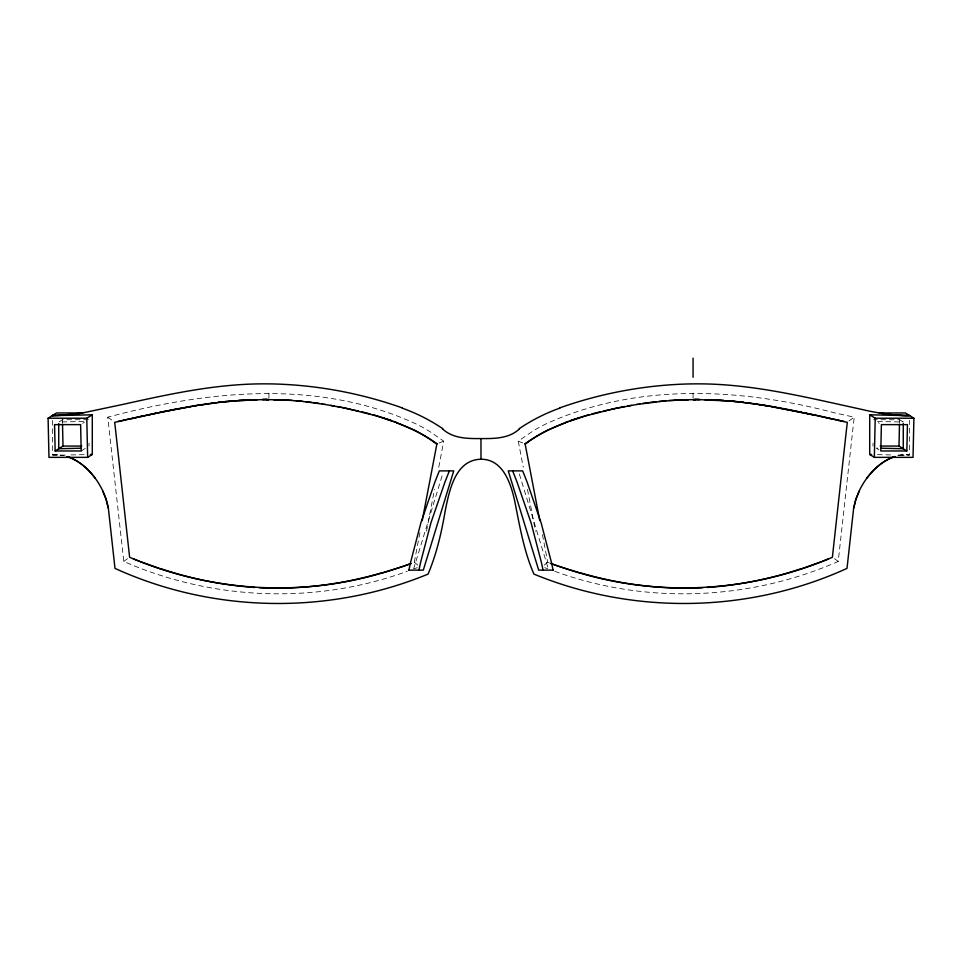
<?xml version="1.0" encoding="UTF-8"?>
<svg xmlns="http://www.w3.org/2000/svg" width="962" height="962" viewBox="0 0 962 962"><rect width="100%" height="100%" fill="white"/><g stroke="black" fill="none" stroke-linecap="round" stroke-linejoin="round"><path stroke-width="0.72" stroke-dasharray="4.81 3.61" d="M872.955 446.067L873.015 443.145M899.518 422.655L899.578 419.721L873.532 419.721M554.701 571.272C646.043 604.737 749.326 600.504 838.215 561.459L853.474 423.677M853.522 423.28L854.232 417.183L834.595 412.842C740.103 387.902 636.147 382.539 545.406 424.182A156.337 156.337 0 0 0 532.768 431.144L518.277 441.173L523.244 467.207M419.937 532.635L414.261 562.361L412.53 562.998M426.527 531.204L434.523 489.357M438.756 467.207L443.722 441.173L429.22 431.156A156.337 156.337 0 0 0 416.582 424.194C319.336 378.908 208.297 390.295 107.768 417.183L123.785 561.459C212.674 600.504 315.957 604.737 407.299 571.272M413.564 569.095L442.676 473.953M544.143 565.175L547.703 562.145M123.785 561.459L127.477 558.669M849.001 420.911L854.232 417.183M88.468 419.721L62.422 419.721L58.73 422.017L85.738 421.428L82.66 423.352M81.193 450.974L85.738 448.136L84.055 448.172M438.9 443.097L443.722 441.173M414.297 568.758L417.267 567.664M897.835 455.76L900.697 455.146A15.164 1.732 1.3 0 1 903.258 454.858L904.929 454.773A5.832 0.661 1.3 0 1 907.419 454.773L909.595 454.858L909.595 420.394M899.47 455.639L909.595 454.858L896.824 455.062M898.797 455.483L903.294 454.858A43.711 43.711 0 0 1 907.623 454.785L909.21 454.834M52.405 420.394L52.405 454.858L54.581 454.773A5.832 0.661 -1.3 0 1 57.071 454.773L64.165 455.76M65.175 455.062L61.303 455.146A15.164 1.732 -1.3 0 0 58.742 454.858L52.79 454.834M52.405 454.858L63.203 455.483M52.946 454.834L54.377 454.773A43.711 43.711 0 0 1 58.706 454.846L62.53 455.639M70.984 454.942L84.548 454.641M877.945 448.172L876.262 448.136L880.807 450.974M877.452 454.641L891.016 454.942M544.732 567.664L547.703 568.758M549.47 562.998L547.739 562.361L542.063 532.635M518.277 441.173L523.1 443.097M899.578 419.721L903.27 422.017L876.262 421.428L879.34 423.352M107.768 417.183L112.999 420.911M834.523 558.669L838.215 561.459M414.297 562.145L417.857 565.175M519.324 473.953L548.436 569.095M527.477 489.357L535.473 531.204M88.985 443.145L89.045 446.067M62.422 419.721L62.482 422.655M693.061 393.097L693.061 399.458M268.939 393.097L268.939 399.458"/><path stroke-width="1.44" d="M874.35 457.359L875.216 418.229L869.708 414.802L869.708 454.461L874.35 457.359L913.034 457.359L913.9 418.229L905.458 412.963L879.328 412.963L882.298 413.456M906.853 450.974L880.807 450.974L881.384 424.627L907.443 424.627L906.853 450.974L899.001 446.067L899.482 424.11M846.524 429.148L832.37 557.323L822.57 561.255M894.383 456.673C883.573 460.389 874.614 468.109 867.7 477.032A77.645 77.645 0 0 0 859.391 490.572L855.831 499.386L853.643 508.237L847.005 568.386C748.977 613.155 633.549 615.127 533.934 574.098C523.845 551.07 519.696 525.901 514.754 501.25C510.99 483.561 503.006 459.175 481.06 459.223C455.339 459.776 449.47 490.127 445.334 510.149C441.666 531.998 436.652 553.787 428.066 574.098C328.451 615.127 213.023 613.155 114.995 568.386L108.357 508.237L106.169 499.386L102.609 490.572A77.633 77.633 0 0 0 94.3 477.032C87.386 468.109 78.427 460.389 67.617 456.673M846.584 428.595L847.318 422.366L837.229 420.141M422.246 520.514L422.715 518.061M422.955 516.822L436.832 444.216L433.333 441.69M853.643 508.237L855.952 499.05L859.186 491.053M866.93 478.054C874.085 468.554 883.489 460.149 895.009 456.529M519.468 428.896C509.247 438.516 494.612 438.684 481.469 438.564M528.667 441.69L525.168 444.216L539.045 516.822M529.365 441.041L524.735 443.759M529.593 440.873L532.19 439.093M532.671 438.768L535.088 437.217M52.405 415.68L92.292 414.802L92.292 454.461L87.65 457.359L48.966 457.359L48.1 418.229L56.542 412.963L82.672 412.963L79.702 413.456M48.1 418.229L86.784 418.229L92.292 414.802M55.147 450.974L81.193 450.974L80.616 424.627L54.557 424.627L55.147 450.974L62.999 446.067L81.806 446.067M535.581 436.904L536.062 436.604A149.831 149.831 0 0 1 548.184 429.918L568.386 421.32M437.265 443.759L432.635 441.041M828.811 558.778C749.614 591.931 659.235 597.318 577.02 572.137A417.905 417.905 0 0 1 551.19 563.624L550.697 563.443M821.524 561.664L801.526 568.795M559.752 407.888C600.769 393.326 644.203 385.185 687.734 383.97A388.395 388.395 0 0 1 695.947 383.862C743.446 383.525 790.151 393.566 836.291 403.787L863.503 409.812C877.404 413.131 897.51 416.017 908.705 415.488M565.355 422.631L586.76 415.56L610.148 409.704M411.303 563.443L404.148 566.005M570.153 420.683L572.222 419.961M403.042 566.377L381.83 573.051M572.907 419.721L574.987 419.011M577.104 418.326L581.373 416.979M582.431 416.654L589.129 414.706M591.955 413.937L600.456 411.76M603.306 411.075L614.021 408.874M117.893 421.464L119.456 421.115M121.032 420.767L124.17 420.069M124.771 420.141L114.682 422.366L115.416 428.595M123.316 420.454L133.586 417.989M125.733 419.721L128.872 419.035M129.112 419.179L133.441 418.217M131.998 418.542L136.339 417.58M135.149 417.652L140.524 416.474M134.896 417.905L142.508 416.041M147.655 415.127L140.68 416.63L147.138 415.043M611.002 409.331L631.541 405.447M147.799 414.899L148.461 414.754M146.296 415.416L153.006 413.78M150.373 414.538L149.014 414.826L155.567 413.239M151.731 414.249L154.293 413.516M155.808 413.383L154.449 413.672L158.129 412.698M615.656 408.345L614.502 408.585M169.673 410.341L157.167 413.095L160.69 412.169M616.245 408.213L620.165 407.419M159.896 412.53L161.977 411.904M161.255 412.253L164.538 411.375M163.973 411.688L200.156 404.846M165.825 411.123L167.099 410.858M167.929 410.894L179.545 408.429M620.971 407.251L624.963 406.469M170.947 410.089L174.627 409.367M175.854 409.127L177.08 408.898M178.283 408.862L191.089 406.541M180.772 408.201L184.451 407.515M627.909 405.916L637.445 404.437M185.69 407.299L186.917 407.07M188.143 406.854L190.608 406.421M191.799 406.217L192.989 406.024M192.34 406.325L196.573 405.423M193.59 406.108L201.359 404.665M636.784 404.365L639.754 403.884M198.617 405.291L217.268 402.645M639.321 404.136L663.924 401.07M201.13 404.894L202.549 404.485M202.381 404.701L208.538 403.607M204.894 404.329L212.085 403.114M642.724 403.427L648.665 402.585M211.087 403.439L215.632 402.657M68.639 414.875L77.862 413.732A94.516 10.822 -1.3 0 0 82.672 412.963M213.564 403.114L223.905 401.695M649.939 402.417L656.324 401.635M217.989 402.369L219.168 402.224M218.506 402.501L222.715 401.815M219.745 402.356L237.097 400.685M223.461 401.936L227.453 401.322M225.084 401.563L226.262 401.443M658.886 401.37L679.509 400.036M227.176 401.551L231 400.998M228.415 401.431L234.56 400.685M67.821 414.947L52.537 415.464L53.295 415.488M232.131 401.082L257.167 399.711M664.982 400.793L666.197 400.685M668.638 400.493L688.539 399.723M238.119 400.42L241.678 400.18M238.335 400.601L266.666 399.434M242.869 400.108L244.059 400.036M674.987 400.264L688.107 399.735A372.631 372.631 0 0 1 695.983 399.627L699.771 399.639M245.25 399.976L251.094 399.699M681.192 399.759L682.888 399.699M80.676 448.244L58.73 448.725L58.73 423.689M90.356 454.509L92.292 454.461M693.061 399.458L695.249 399.639M693.061 399.651L694.889 399.639M262.229 399.639L266.017 399.627A372.631 372.631 0 0 1 273.893 399.735L293.362 400.493M262.662 399.446L266.318 399.434M694.985 399.446L695.61 399.627M695.682 399.434L699.338 399.446M695.334 399.434L729.869 401.082M480.964 438.564L481 459.223M875.216 418.229L913.9 418.229M880.194 446.067L899.001 446.067M408.922 570.129L423.304 570.129L453.727 470.887L439.345 470.887A141.654 26.671 -73 0 0 434.752 482.503L420.911 522.751L410.558 562.433A122.234 22.523 -73 0 0 408.922 570.141M553.078 570.129L538.696 570.129L508.273 470.887L522.655 470.887A141.654 26.671 73 0 1 527.248 482.503L541.221 523.184L551.442 562.433A122.234 22.523 73 0 1 553.078 570.141M480.531 438.564C467.388 438.684 452.753 438.516 442.532 428.896M266.39 399.627L267.015 399.446M266.751 399.639L268.939 399.458M267.111 399.639L268.939 399.651M869.708 414.802L909.595 415.68M881.324 448.244L903.27 448.725L903.27 423.689M869.708 454.461L871.644 454.509M704.833 399.711L711.158 399.903M273.461 399.723L285.221 399.976M710.906 399.699L712.421 399.964M279.112 399.699L280.808 399.759M712.06 399.747L723.664 400.601M713.227 399.795L716.75 399.976M282.491 400.036L287.013 400.264M717.941 400.036L719.131 400.108M286.58 400.048L292.003 400.396M720.322 400.18L723.881 400.42M724.903 400.685L732.347 401.31M293.338 400.685L301.888 401.238M727.44 400.685L734.824 401.551M295.803 400.685L297.017 400.793M894.179 414.947L903.294 415.464A18.338 2.104 1.3 0 0 909.451 415.464M731 400.998L739.778 402.068M298.076 401.07L303.114 401.37M893.361 414.875L884.138 413.732A94.516 10.822 1.3 0 1 879.328 412.963M733.369 401.214L736.062 401.671M735.738 401.443L757.106 404.329M303.054 401.551L312.061 402.417M738.094 401.695L743.494 402.501M740.463 401.948L744.011 402.369M305.675 401.635L306.95 401.791M308.165 402.116L322.679 404.136M744.732 402.645L750.913 403.439M746.368 402.657L748.725 402.958M749.915 403.114L759.619 404.701M313.335 402.585L319.276 403.427M753.462 403.607L769.66 406.325M759.451 404.485L760.87 404.894M760.641 404.665L765.896 405.699M761.844 404.846L764.237 405.23M322.246 403.884L325.216 404.365M765.427 405.423L792.784 410.63M766.618 405.615L770.201 406.217M324.555 404.437L334.091 405.916M771.392 406.421L773.857 406.854M770.911 406.541L811.627 414.538M775.083 407.07L776.31 407.299M330.459 405.447L345.755 408.213M777.549 407.515L781.228 408.201M782.455 408.429L786.146 409.127M337.037 406.469L337.83 406.625M787.373 409.367L791.053 410.089M338.636 406.782L341.029 407.251M793.614 410.594L796.175 411.123M792.327 410.341L794.071 410.894M341.835 407.419L344.6 407.972M795.37 411.147L799.386 411.964M797.462 411.375L802.104 412.53M800.023 411.904L803.474 412.818M345.394 408.333L350.024 409.127M803.871 412.698L807.551 413.672M346.344 408.345L347.498 408.585M806.433 413.239L812.986 414.826L808.994 413.78M347.979 408.874L358.694 411.075M813.539 414.754L814.201 414.899M812.205 414.466L815.704 415.416L814.345 415.127M818.83 415.897L816.185 415.319M814.862 415.043L821.32 416.63M821.476 416.474L826.851 417.652M819.492 416.041L827.104 417.905M818.421 416.005L819.864 416.318M350.565 409.427L375.24 415.56L396.645 422.631M828.414 417.989L838.684 420.454M828.559 418.217L832.888 419.179M825.661 417.58L830.002 418.542M837.83 420.069L840.968 420.767M842.544 421.115L844.107 421.464M833.128 419.035L836.267 419.721M361.544 411.76L370.045 413.937M372.871 414.706L379.569 416.654M580.17 573.051L558.958 566.377M380.627 416.979L384.896 418.326M160.474 568.795L140.476 561.664M387.013 419.011L389.093 419.721M66.991 456.529C78.511 460.149 87.915 468.554 95.07 478.054M389.778 419.961L391.847 420.683M557.852 566.005L551.19 563.624M393.614 421.32L413.816 429.906A149.831 149.831 0 0 1 425.938 436.592L426.419 436.904M402.248 407.888C361.231 393.326 317.797 385.185 274.266 383.97A388.395 388.395 0 0 0 266.053 383.862C217.556 383.513 169.913 393.987 122.811 404.425L81.902 413.095L58.706 415.464A18.338 2.104 -1.3 0 1 52.549 415.464M139.43 561.255L129.629 557.323L115.476 429.148M133.189 558.778C212.386 591.931 302.765 597.318 384.98 572.137A417.905 417.905 0 0 0 410.81 563.624M426.912 437.217L429.329 438.768M429.81 439.093L432.407 440.873M102.814 491.053L106.048 499.05L108.357 508.237M539.285 518.061L539.754 520.514M86.784 418.229L87.65 457.359M62.518 424.11L62.999 446.067M693.061 358.189L693.061 377.272M519.288 428.631A180.579 180.579 0 0 1 559.824 408.128M528.499 441.438A164.815 164.815 0 0 1 565.44 422.859M888.263 414.297A167.147 163.047 -58 0 1 882.31 413.407M449.386 470.911A141.654 26.671 -73 0 0 444.793 482.503L430.952 522.751L420.598 562.433A122.234 22.523 -73 0 0 418.963 570.141M402.176 408.128A180.579 180.579 0 0 1 442.712 428.631M396.56 422.859A164.815 164.815 0 0 1 433.501 441.438M79.69 413.407A167.147 163.047 58 0 1 73.737 414.297M512.614 470.911A141.654 26.671 73 0 1 517.207 482.503L531.18 523.184L541.402 562.433A122.234 22.523 73 0 1 543.037 570.141M383.79 418.145A261.436 261.436 0 0 1 390.885 420.526M381.758 572.811A380.543 380.543 0 0 1 268.278 588.191A379.22 379.22 0 0 1 259.283 587.746M254.81 587.457A379.22 379.22 0 0 1 160.546 568.59M571.115 420.526A261.436 261.436 0 0 1 578.21 418.145M801.454 568.59A379.22 379.22 0 0 1 707.19 587.457M702.717 587.746A379.22 379.22 0 0 1 693.746 588.167A380.543 380.543 0 0 1 580.242 572.811"/></g></svg>
